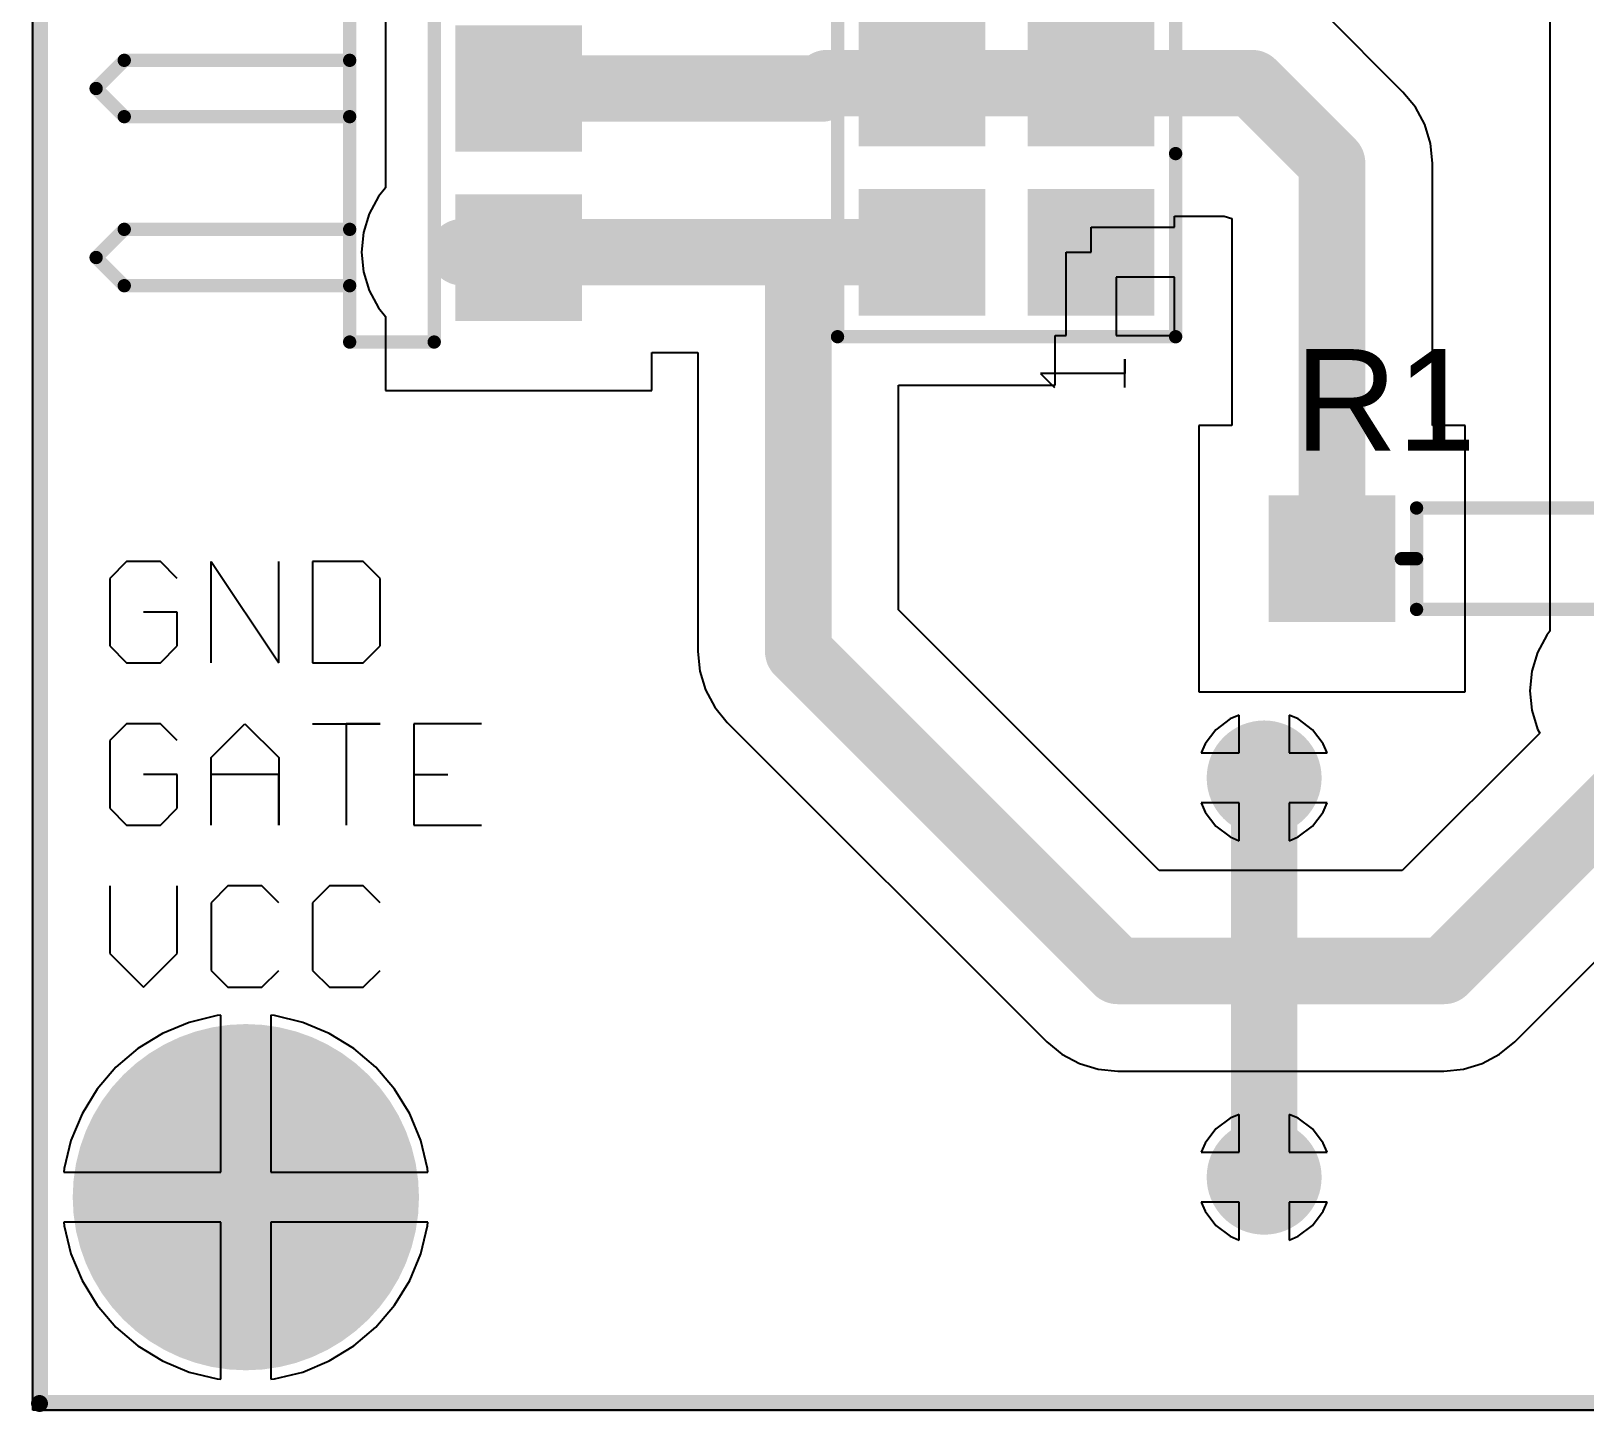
# Model space of a CAD drawing. Header units: millimetres. Extents: x 2158 to 2274, y 1137 to 1278.
# Drawn here: x 2158.13 to 2181.48, y 1179.24 to 1199.99 of the extents above; entities that cross this region are included whole.
import ezdxf

# ---------------------------------------------------------------- set-up
doc = ezdxf.new("R2010")
doc.units = ezdxf.units.MM
for name, color, linetype in [('BottomLayer', 5, 'Continuous'), ('BottomSolder', 6, 'Continuous'), ('Mechanical13', 56, 'Continuous'), ('MultiLayer', 9, 'Continuous'), ('PadHoleLayer', 156, 'Continuous'), ('TopLayer', 1, 'Continuous'), ('TopOverlay', 40, 'Continuous'), ('TopSolder', 216, 'Continuous')]:
    doc.layers.add(name, color=color, linetype=linetype)
doc.styles.get("Standard").update_dxf_attribs({"font": 'arial.ttf'})

# ---------------------------------------------------------------- blocks, each defined once
blk = doc.blocks.new('HDR2X3_8')
at = {"layer": 'BottomLayer'}
for points in [[(-0.85001862, 1.69001186), (0.8499779799999999, 1.69001186), (-0.85001862, 3.39000846), (0.8499779799999999, 3.39000846)], [(1.68998138, 1.69001186), (3.38997798, 1.69001186), (1.68998138, 3.39000846), (3.38997798, 3.39000846)], [(4.22998138, 1.69001186), (5.929977979999999, 1.69001186), (4.22998138, 3.39000846), (5.929977979999999, 3.39000846)], [(-0.85001862, -0.84998814), (0.8499779799999999, -0.84998814), (-0.85001862, 0.85000846), (0.8499779799999999, 0.85000846)], [(1.68998138, -0.84998814), (3.38997798, -0.84998814), (1.68998138, 0.85000846), (3.38997798, 0.85000846)], [(4.22998138, -0.84998814), (5.929977979999999, -0.84998814), (4.22998138, 0.85000846), (5.929977979999999, 0.85000846)]]:
    blk.add_solid(points, dxfattribs=at)
at = {"layer": 'BottomSolder'}
for points in [[(-0.95161862, 1.58841186), (0.9515779799999999, 1.58841186), (-0.95161862, 3.49160846), (0.9515779799999999, 3.49160846)], [(1.58838138, 1.58841186), (3.49157798, 1.58841186), (1.58838138, 3.49160846), (3.49157798, 3.49160846)], [(4.12838138, 1.58841186), (6.03157798, 1.58841186), (4.12838138, 3.49160846), (6.03157798, 3.49160846)], [(-0.95161862, -0.9515881399999999), (0.9515779799999999, -0.9515881399999999), (-0.95161862, 0.95160846), (0.9515779799999999, 0.95160846)], [(1.58838138, -0.9515881399999999), (3.49157798, -0.9515881399999999), (1.58838138, 0.95160846), (3.49157798, 0.95160846)], [(4.12838138, -0.9515881399999999), (6.03157798, -0.9515881399999999), (4.12838138, 0.95160846), (6.03157798, 0.95160846)]]:
    blk.add_solid(points, dxfattribs=at)
at = {"layer": 'MultiLayer'}
for points in [[(-0.85001862, 1.69001186), (0.8499779799999999, 1.69001186), (-0.85001862, 3.39000846), (0.8499779799999999, 3.39000846)], [(1.68998138, 1.69001186), (3.38997798, 1.69001186), (1.68998138, 3.39000846), (3.38997798, 3.39000846)], [(4.22998138, 1.69001186), (5.929977979999999, 1.69001186), (4.22998138, 3.39000846), (5.929977979999999, 3.39000846)], [(-0.85001862, -0.84998814), (0.8499779799999999, -0.84998814), (-0.85001862, 0.85000846), (0.8499779799999999, 0.85000846)], [(1.68998138, -0.84998814), (3.38997798, -0.84998814), (1.68998138, 0.85000846), (3.38997798, 0.85000846)], [(4.22998138, -0.84998814), (5.929977979999999, -0.84998814), (4.22998138, 0.85000846), (5.929977979999999, 0.85000846)]]:
    blk.add_solid(points, dxfattribs=at)
at = {"layer": 'PadHoleLayer', "const_width": 0.5999987999999999}
for points in [[(-0.30001972, 2.54001016, 1), (0.29997908, 2.54001016, 1)], [(2.23998028, 2.54001016, 1), (2.83997908, 2.54001016, 1)], [(4.779980279999999, 2.54001016, 1), (5.37997908, 2.54001016, 1)], [(-0.30001972, 1.016e-05, 1), (0.29997908, 1.016e-05, 1)], [(2.23998028, 1.016e-05, 1), (2.83997908, 1.016e-05, 1)], [(4.779980279999999, 1.016e-05, 1), (5.37997908, 1.016e-05, 1)]]:
    blk.add_lwpolyline(points, format="xyb", close=True, dxfattribs=at)
at = {"layer": 'TopLayer'}
for points in [[(-0.85001862, 1.69001186), (0.8499779799999999, 1.69001186), (-0.85001862, 3.39000846), (0.8499779799999999, 3.39000846)], [(1.68998138, 1.69001186), (3.38997798, 1.69001186), (1.68998138, 3.39000846), (3.38997798, 3.39000846)], [(4.22998138, 1.69001186), (5.929977979999999, 1.69001186), (4.22998138, 3.39000846), (5.929977979999999, 3.39000846)], [(-0.85001862, -0.84998814), (0.8499779799999999, -0.84998814), (-0.85001862, 0.85000846), (0.8499779799999999, 0.85000846)], [(1.68998138, -0.84998814), (3.38997798, -0.84998814), (1.68998138, 0.85000846), (3.38997798, 0.85000846)], [(4.22998138, -0.84998814), (5.929977979999999, -0.84998814), (4.22998138, 0.85000846), (5.929977979999999, 0.85000846)]]:
    blk.add_solid(points, dxfattribs=at)
at = {"layer": 'TopOverlay'}
for p, q in [((7.45039404, 3.30158852), (7.02719702, 3.08999128)), ((7.02719702, 3.08999128), (6.603999999999999, 2.66679426)), ((6.603999999999999, 2.66679426), (6.603999999999999, 2.24359724)), ((7.23879426, 2.66679426), (6.603999999999999, 2.66679426)), ((7.45039404, 2.45519702), (7.23879426, 2.66679426)), ((7.45039404, 2.24359724), (7.45039404, 2.45519702)), ((6.603999999999999, 2.24359724), (6.81559724, 2.032)), ((7.23879426, 2.032), (7.45039404, 2.24359724)), ((6.81559724, 2.032), (7.23879426, 2.032)), ((-1.82040276, 0.76158852), (-2.032, 0.54999128)), ((-1.82040276, -0.508), (-1.82040276, 0.76158852)), ((7.45039404, 0.76158852), (6.603999999999999, 0.76158852)), ((6.603999999999999, 0.76158852), (6.603999999999999, 0.12679426)), ((6.603999999999999, 0.12679426), (7.02719702, 0.33839404)), ((7.02719702, 0.33839404), (7.23879426, 0.33839404)), ((7.23879426, 0.33839404), (7.45039404, 0.12679426)), ((7.45039404, 0.12679426), (7.45039404, -0.29640276)), ((6.81559724, -0.508), (6.603999999999999, -0.29640276)), ((7.45039404, -0.29640276), (7.23879426, -0.508)), ((-2.032, -0.508), (-1.60880298, -0.508)), ((-1.60880298, -0.508), (-1.82040276, -0.508)), ((7.23879426, -0.508), (6.81559724, -0.508))]:
    blk.add_line(p, q, dxfattribs=at)
at = {"layer": 'TopOverlay', "const_width": 0.1999996}
for points in [[(-1.27002032, 3.81001016), (-1.27002032, -1.26998984)], [(-1.27002032, 3.81001016), (6.34997968, 3.81001016)], [(6.34997968, 3.81001016), (6.34997968, -1.26998984)], [(-1.27002032, -1.26998984), (6.34997968, -1.26998984)], [(1.48166328, -1.26998984), (6.34997968, -1.26998984)]]:
    blk.add_lwpolyline(points, dxfattribs=at)
at = {"layer": 'TopOverlay', "const_width": 0.0999998}
for points in [[(-1.32002022, 3.81001016, 1), (-1.22002042, 3.81001016, 1)], [(-1.32002022, 3.81001016, 1), (-1.22002042, 3.81001016, 1)], [(6.299979779999999, 3.81001016, 1), (6.399979579999999, 3.81001016, 1)], [(6.299979779999999, 3.81001016, 1), (6.399979579999999, 3.81001016, 1)], [(-1.32002022, -1.26998984, 1), (-1.22002042, -1.26998984, 1)], [(-1.32002022, -1.26998984, 1), (-1.22002042, -1.26998984, 1)], [(1.43166338, -1.26998984, 1), (1.53166318, -1.26998984, 1)], [(6.299979779999999, -1.26998984, 1), (6.399979579999999, -1.26998984, 1)], [(6.299979779999999, -1.26998984, 1), (6.399979579999999, -1.26998984, 1)], [(6.299979779999999, -1.26998984, 1), (6.399979579999999, -1.26998984, 1)]]:
    blk.add_lwpolyline(points, format="xyb", close=True, dxfattribs=at)
at = {"layer": 'TopSolder'}
for points in [[(-0.95161862, 1.58841186), (0.9515779799999999, 1.58841186), (-0.95161862, 3.49160846), (0.9515779799999999, 3.49160846)], [(1.58838138, 1.58841186), (3.49157798, 1.58841186), (1.58838138, 3.49160846), (3.49157798, 3.49160846)], [(4.12838138, 1.58841186), (6.03157798, 1.58841186), (4.12838138, 3.49160846), (6.03157798, 3.49160846)], [(-0.95161862, -0.9515881399999999), (0.9515779799999999, -0.9515881399999999), (-0.95161862, 0.95160846), (0.9515779799999999, 0.95160846)], [(1.58838138, -0.9515881399999999), (3.49157798, -0.9515881399999999), (1.58838138, 0.95160846), (3.49157798, 0.95160846)], [(4.12838138, -0.9515881399999999), (6.03157798, -0.9515881399999999), (4.12838138, 0.95160846), (6.03157798, 0.95160846)]]:
    blk.add_solid(points, dxfattribs=at)
blk = doc.blocks.new('AXIAL_0_3_11')
at = {"layer": 'BottomLayer'}
for points in [[(-4.65999322, -0.84999322), (-2.95999662, -0.84999322), (-4.65999322, 0.85000338), (-2.95999662, 0.85000338)], [(2.96000678, -0.84999322), (4.66000338, -0.84999322), (2.96000678, 0.85000338), (4.66000338, 0.85000338)]]:
    blk.add_solid(points, dxfattribs=at)
at = {"layer": 'BottomSolder'}
for points in [[(-4.76159322, -0.9515932199999999), (-2.85839662, -0.9515932199999999), (-4.76159322, 0.95160338), (-2.85839662, 0.95160338)], [(2.85840678, -0.9515932199999999), (4.761603379999999, -0.9515932199999999), (2.85840678, 0.95160338), (4.761603379999999, 0.95160338)]]:
    blk.add_solid(points, dxfattribs=at)
at = {"layer": 'MultiLayer'}
for points in [[(-4.65999322, -0.84999322), (-2.95999662, -0.84999322), (-4.65999322, 0.85000338), (-2.95999662, 0.85000338)], [(2.96000678, -0.84999322), (4.66000338, -0.84999322), (2.96000678, 0.85000338), (4.66000338, 0.85000338)]]:
    blk.add_solid(points, dxfattribs=at)
at = {"layer": 'PadHoleLayer', "const_width": 0.5999987999999999}
for points in [[(-4.10999432, 5.08e-06, 1), (-3.50999552, 5.08e-06, 1)], [(3.51000568, 5.08e-06, 1), (4.11000448, 5.08e-06, 1)]]:
    blk.add_lwpolyline(points, format="xyb", close=True, dxfattribs=at)
at = {"layer": 'TopLayer'}
for points in [[(-4.65999322, -0.84999322), (-2.95999662, -0.84999322), (-4.65999322, 0.85000338), (-2.95999662, 0.85000338)], [(2.96000678, -0.84999322), (4.66000338, -0.84999322), (2.96000678, 0.85000338), (4.66000338, 0.85000338)]]:
    blk.add_solid(points, dxfattribs=at)
at = {"layer": 'TopOverlay', "const_width": 0.1999996}
for points in [[(2.54000508, 0.76200508), (-2.53999492, 0.76200508)], [(-2.53999492, 0.76200508), (-2.53999492, -0.7619949199999999)], [(2.54000508, 0.76200508), (2.54000508, 5.08e-06)], [(-2.53999492, 5.08e-06), (-2.76859492, 5.08e-06)], [(2.54000508, 5.08e-06), (2.54000508, -0.7619949199999999)], [(2.76860508, 5.08e-06), (2.54000508, 5.08e-06)], [(2.54000508, -0.7619949199999999), (-2.53999492, -0.7619949199999999)]]:
    blk.add_lwpolyline(points, dxfattribs=at)
at = {"layer": 'TopOverlay', "const_width": 0.0999998}
for points in [[(-2.58999482, 0.76200508, 1), (-2.48999502, 0.76200508, 1)], [(-2.58999482, 0.76200508, 1), (-2.48999502, 0.76200508, 1)], [(2.49000518, 0.76200508, 1), (2.59000498, 0.76200508, 1)], [(2.49000518, 0.76200508, 1), (2.59000498, 0.76200508, 1)], [(-2.81859482, 5.08e-06, 1), (-2.71859502, 5.08e-06, 1)], [(-2.58999482, 5.08e-06, 1), (-2.48999502, 5.08e-06, 1)], [(2.49000518, 5.08e-06, 1), (2.59000498, 5.08e-06, 1)], [(2.49000518, 5.08e-06, 1), (2.59000498, 5.08e-06, 1)], [(2.49000518, 5.08e-06, 1), (2.59000498, 5.08e-06, 1)], [(2.71860518, 5.08e-06, 1), (2.81860498, 5.08e-06, 1)], [(-2.58999482, -0.7619949199999999, 1), (-2.48999502, -0.7619949199999999, 1)], [(-2.58999482, -0.7619949199999999, 1), (-2.48999502, -0.7619949199999999, 1)], [(2.49000518, -0.7619949199999999, 1), (2.59000498, -0.7619949199999999, 1)], [(2.49000518, -0.7619949199999999, 1), (2.59000498, -0.7619949199999999, 1)]]:
    blk.add_lwpolyline(points, format="xyb", close=True, dxfattribs=at)
at = {"layer": 'TopSolder'}
for points in [[(-4.76159322, -0.9515932199999999), (-2.85839662, -0.9515932199999999), (-4.76159322, 0.95160338), (-2.85839662, 0.95160338)], [(2.85840678, -0.9515932199999999), (4.761603379999999, -0.9515932199999999), (2.85840678, 0.95160338), (4.761603379999999, 0.95160338)]]:
    blk.add_solid(points, dxfattribs=at)
blk = doc.blocks.new('HDR1X3H_16')
at = {"layer": 'BottomLayer'}
for points in [[(-0.85001862, -0.84999068), (0.8499779799999999, -0.84999068), (-0.85001862, 0.85000592), (0.8499779799999999, 0.85000592)], [(1.68998138, -0.84999068), (3.38997798, -0.84999068), (1.68998138, 0.85000592), (3.38997798, 0.85000592)], [(4.22998138, -0.84999068), (5.929977979999999, -0.84999068), (4.22998138, 0.85000592), (5.929977979999999, 0.85000592)]]:
    blk.add_solid(points, dxfattribs=at)
at = {"layer": 'BottomSolder'}
for points in [[(-0.95161862, -0.9515906799999999), (0.9515779799999999, -0.9515906799999999), (-0.95161862, 0.95160592), (0.9515779799999999, 0.95160592)], [(1.58838138, -0.9515906799999999), (3.49157798, -0.9515906799999999), (1.58838138, 0.95160592), (3.49157798, 0.95160592)], [(4.12838138, -0.9515906799999999), (6.03157798, -0.9515906799999999), (4.12838138, 0.95160592), (6.03157798, 0.95160592)]]:
    blk.add_solid(points, dxfattribs=at)
at = {"layer": 'MultiLayer'}
for points in [[(-0.85001862, -0.84999068), (0.8499779799999999, -0.84999068), (-0.85001862, 0.85000592), (0.8499779799999999, 0.85000592)], [(1.68998138, -0.84999068), (3.38997798, -0.84999068), (1.68998138, 0.85000592), (3.38997798, 0.85000592)], [(4.22998138, -0.84999068), (5.929977979999999, -0.84999068), (4.22998138, 0.85000592), (5.929977979999999, 0.85000592)]]:
    blk.add_solid(points, dxfattribs=at)
at = {"layer": 'PadHoleLayer', "const_width": 0.5999987999999999}
for points in [[(-0.30001972, 7.62e-06, 1), (0.29997908, 7.62e-06, 1)], [(2.23998028, 7.62e-06, 1), (2.83997908, 7.62e-06, 1)], [(4.779980279999999, 7.62e-06, 1), (5.37997908, 7.62e-06, 1)]]:
    blk.add_lwpolyline(points, format="xyb", close=True, dxfattribs=at)
at = {"layer": 'TopLayer'}
for points in [[(-0.85001862, -0.84999068), (0.8499779799999999, -0.84999068), (-0.85001862, 0.85000592), (0.8499779799999999, 0.85000592)], [(1.68998138, -0.84999068), (3.38997798, -0.84999068), (1.68998138, 0.85000592), (3.38997798, 0.85000592)], [(4.22998138, -0.84999068), (5.929977979999999, -0.84999068), (4.22998138, 0.85000592), (5.929977979999999, 0.85000592)]]:
    blk.add_solid(points, dxfattribs=at)
at = {"layer": 'TopOverlay', "const_width": 0.1999996}
for points in [[(-1.27002032, -2.53999238), (-1.27002032, -1.26999238)], [(6.34997968, -1.26999238), (-1.27002032, -1.26999238)], [(6.34997968, -2.53999238), (6.34997968, -1.26999238)], [(6.34997968, -2.53999238), (-1.27002032, -2.53999238)], [(-0.42333672, -5.926625179999999), (-0.42333672, -2.53999238)], [(0.42329608, -5.926625179999999), (0.42329608, -2.53999238)], [(2.11666328, -5.926625179999999), (2.11666328, -2.53999238)], [(2.96329608, -5.926625179999999), (2.96329608, -2.53999238)], [(4.65661248, -5.926625179999999), (4.65661248, -2.53999238)], [(5.503296079999999, -5.926625179999999), (5.503296079999999, -2.53999238)], [(-2.032e-05, -6.34999238), (-0.42333672, -5.926625179999999)], [(-2.032e-05, -6.34999238), (0.42329608, -5.926625179999999)], [(2.53997968, -6.34999238), (2.11666328, -5.926625179999999)], [(2.53997968, -6.34999238), (2.96329608, -5.926625179999999)], [(5.07997968, -6.34999238), (4.65661248, -5.926625179999999)], [(5.07997968, -6.34999238), (5.503296079999999, -5.926625179999999)]]:
    blk.add_lwpolyline(points, dxfattribs=at)
at = {"layer": 'TopOverlay', "const_width": 0.0999998}
for points in [[(-1.32002022, -1.26999238, 1), (-1.22002042, -1.26999238, 1)], [(-1.32002022, -1.26999238, 1), (-1.22002042, -1.26999238, 1)], [(6.299979779999999, -1.26999238, 1), (6.399979579999999, -1.26999238, 1)], [(6.299979779999999, -1.26999238, 1), (6.399979579999999, -1.26999238, 1)], [(-1.32002022, -2.53999238, 1), (-1.22002042, -2.53999238, 1)], [(-1.32002022, -2.53999238, 1), (-1.22002042, -2.53999238, 1)], [(-0.47333662, -2.53999238, 1), (-0.37333682, -2.53999238, 1)], [(0.37329618, -2.53999238, 1), (0.4732959799999999, -2.53999238, 1)], [(2.06666338, -2.53999238, 1), (2.16666318, -2.53999238, 1)], [(2.91329618, -2.53999238, 1), (3.01329598, -2.53999238, 1)], [(4.60661258, -2.53999238, 1), (4.70661238, -2.53999238, 1)], [(5.45329618, -2.53999238, 1), (5.55329598, -2.53999238, 1)], [(6.299979779999999, -2.53999238, 1), (6.399979579999999, -2.53999238, 1)], [(6.299979779999999, -2.53999238, 1), (6.399979579999999, -2.53999238, 1)], [(-0.47333662, -5.926625179999999, 1), (-0.37333682, -5.926625179999999, 1)], [(-0.47333662, -5.926625179999999, 1), (-0.37333682, -5.926625179999999, 1)], [(0.37329618, -5.926625179999999, 1), (0.4732959799999999, -5.926625179999999, 1)], [(0.37329618, -5.926625179999999, 1), (0.4732959799999999, -5.926625179999999, 1)], [(2.06666338, -5.926625179999999, 1), (2.16666318, -5.926625179999999, 1)], [(2.06666338, -5.926625179999999, 1), (2.16666318, -5.926625179999999, 1)], [(2.91329618, -5.926625179999999, 1), (3.01329598, -5.926625179999999, 1)], [(2.91329618, -5.926625179999999, 1), (3.01329598, -5.926625179999999, 1)], [(4.60661258, -5.926625179999999, 1), (4.70661238, -5.926625179999999, 1)], [(4.60661258, -5.926625179999999, 1), (4.70661238, -5.926625179999999, 1)], [(5.45329618, -5.926625179999999, 1), (5.55329598, -5.926625179999999, 1)], [(5.45329618, -5.926625179999999, 1), (5.55329598, -5.926625179999999, 1)], [(-0.05002022, -6.34999238, 1), (0.04997958, -6.34999238, 1)], [(-0.05002022, -6.34999238, 1), (0.04997958, -6.34999238, 1)], [(2.48997978, -6.34999238, 1), (2.58997958, -6.34999238, 1)], [(2.48997978, -6.34999238, 1), (2.58997958, -6.34999238, 1)], [(5.02997978, -6.34999238, 1), (5.12997958, -6.34999238, 1)], [(5.02997978, -6.34999238, 1), (5.12997958, -6.34999238, 1)]]:
    blk.add_lwpolyline(points, format="xyb", close=True, dxfattribs=at)
at = {"layer": 'TopSolder'}
for points in [[(-0.95161862, -0.9515906799999999), (0.9515779799999999, -0.9515906799999999), (-0.95161862, 0.95160592), (0.9515779799999999, 0.95160592)], [(1.58838138, -0.9515906799999999), (3.49157798, -0.9515906799999999), (1.58838138, 0.95160592), (3.49157798, 0.95160592)], [(4.12838138, -0.9515906799999999), (6.03157798, -0.9515906799999999), (4.12838138, 0.95160592), (6.03157798, 0.95160592)]]:
    blk.add_solid(points, dxfattribs=at)

msp = doc.modelspace()

# ---------------------------------------------------------------- linework, layer by layer
at = {"layer": 'BottomLayer'}
for p, q in [((2158.160776523062, 1179.26625952037), (2158.160776523062, 1219.15926076037)), ((2180.953519863062, 1205.34193254037), (2180.953519863062, 1190.96968036037)), ((2163.460781163062, 1201.12628184037), (2163.460781163062, 1198.58628184037)), ((2178.746564663062, 1199.07203398037), (2177.546567063062, 1200.27203158037)), ((2178.934011583062, 1198.84362956037), (2178.746564663062, 1199.07203398037)), ((2179.073297563062, 1198.58304588037), (2178.934011583062, 1198.84362956037)), ((2163.460781163062, 1198.58628184037), (2163.460781163062, 1197.63330432037)), ((2179.159068283062, 1198.30029308037), (2179.073297563062, 1198.58304588037)), ((2179.188029363062, 1198.00624236037), (2179.159068283062, 1198.30029308037)), ((2179.188029363062, 1194.06025584037), (2179.188029363062, 1198.00624236037)), ((2163.354357703062, 1197.50362716037), (2163.215071723062, 1197.24304094037)), ((2163.460781163062, 1197.63330432037), (2163.354357703062, 1197.50362716037)), ((2163.215071723062, 1197.24304094037), (2163.129301003062, 1196.96029068037)), ((2174.060765043062, 1196.66623996037), (2174.060765043062, 1197.04124048037)), ((2174.060765043062, 1197.04124048037), (2175.314765583062, 1197.04124048037)), ((2175.314765583062, 1197.04124048037), (2175.314765583062, 1197.20623888037)), ((2175.314765583062, 1197.20623888037), (2176.060763583062, 1197.20623888037)), ((2176.060763583062, 1197.20623888037), (2176.060763583062, 1197.20623634037)), ((2176.060763583062, 1197.20623634037), (2176.173516723062, 1197.17183712037)), ((2176.173516723062, 1197.17183712037), (2176.173516723062, 1194.06025584037)), ((2163.129301003062, 1196.96029068037), (2163.100339923062, 1196.66623996037)), ((2163.100339923062, 1196.66623996037), (2163.129301003062, 1196.37218924037)), ((2173.685764523062, 1195.41223942037), (2173.685764523062, 1196.66623996037)), ((2173.685764523062, 1196.66623996037), (2174.060765043062, 1196.66623996037)), ((2163.129301003062, 1196.37218924037), (2163.215071723062, 1196.08943898037)), ((2175.314765583062, 1196.29123944037), (2174.435765563062, 1196.29123944037)), ((2174.435765563062, 1196.29123944037), (2174.435765563062, 1195.41223942037)), ((2175.314765583062, 1195.41223942037), (2175.314765583062, 1196.29123944037)), ((2163.215071723062, 1196.08943898037), (2163.354357703062, 1195.82885276037)), ((2163.354357703062, 1195.82885276037), (2163.460781163062, 1195.69917560037)), ((2163.460781163062, 1195.69917560037), (2163.460781163062, 1194.58627968037)), ((2173.520766123062, 1194.66623888037), (2173.520766123062, 1195.41223942037)), ((2173.520766123062, 1195.41223942037), (2173.685764523062, 1195.41223942037)), ((2174.435765563062, 1195.41223942037), (2175.314765583062, 1195.41223942037)), ((2167.460783323062, 1194.58627968037), (2167.460783323062, 1195.15898364037)), ((2167.460783323062, 1195.15898364037), (2168.153520063062, 1195.15898364037)), ((2168.153520063062, 1195.15898364037), (2168.153520063062, 1190.66625958037)), ((2171.168032703062, 1191.29058650037), (2171.168032703062, 1194.66623888037)), ((2171.168032703062, 1194.66623888037), (2173.520766123062, 1194.66623888037)), ((2163.460781163062, 1194.58627968037), (2167.460783323062, 1194.58627968037)), ((2176.173516723062, 1194.06025584037), (2175.680771963062, 1194.06025584037)), ((2175.680771963062, 1194.06025584037), (2175.680771963062, 1190.06025368037)), ((2179.680774123062, 1194.06025584037), (2179.188029363062, 1194.06025584037)), ((2179.680774123062, 1190.06025368037), (2179.680774123062, 1194.06025584037)), ((2175.085098783062, 1187.37351788037), (2171.168032703062, 1191.29058650037)), ((2180.907535703062, 1190.91364796037), (2180.768249723062, 1190.65306174037)), ((2180.953519863062, 1190.96968036037), (2180.907535703062, 1190.91364796037)), ((2168.153520063062, 1190.66625958037), (2168.182481143062, 1190.37220886037)), ((2180.768249723062, 1190.65306174037), (2180.682479003062, 1190.37031148037)), ((2168.182481143062, 1190.37220886037), (2168.268251863062, 1190.08945606037)), ((2180.682479003062, 1190.37031148037), (2180.653517923062, 1190.07626076037)), ((2168.268251863062, 1190.08945606037), (2168.407537843062, 1189.82887238037)), ((2175.680771963062, 1190.06025368037), (2179.680774123062, 1190.06025368037)), ((2180.653517923062, 1190.07626076037), (2180.682479003062, 1189.78221004037)), ((2168.407537843062, 1189.82887238037), (2168.594984763062, 1189.60046796037)), ((2180.682479003062, 1189.78221004037), (2180.768249723062, 1189.49945978037)), ((2168.594984763062, 1189.60046796037), (2173.394970083062, 1184.80048518037)), ((2176.148391043062, 1189.65373684037), (2175.936153723062, 1189.49088220037)), ((2176.285774563062, 1189.71064300037), (2176.148391043062, 1189.65373684037)), ((2176.285774563062, 1189.14126136037), (2176.285774563062, 1189.71064300037)), ((2177.173159123062, 1189.65373684037), (2177.035775603062, 1189.71064300037)), ((2177.035775603062, 1189.71064300037), (2177.035775603062, 1189.14126136037)), ((2177.385396443062, 1189.49088220037), (2177.173159123062, 1189.65373684037)), ((2175.773299083062, 1189.27864488037), (2175.716392923062, 1189.14126136037)), ((2175.936153723062, 1189.49088220037), (2175.773299083062, 1189.27864488037)), ((2177.548251083062, 1189.27864488037), (2177.385396443062, 1189.49088220037)), ((2177.605157243062, 1189.14126136037), (2177.548251083062, 1189.27864488037)), ((2180.801041123062, 1189.43810862037), (2178.736450383062, 1187.37351788037)), ((2180.768249723062, 1189.49945978037), (2180.801041123062, 1189.43810862037)), ((2175.716392923062, 1189.14126136037), (2176.285774563062, 1189.14126136037)), ((2177.035775603062, 1189.14126136037), (2177.605157243062, 1189.14126136037)), ((2176.285774563062, 1188.39126032037), (2175.716392923062, 1188.39126032037)), ((2175.716392923062, 1188.39126032037), (2175.773299083062, 1188.25387680037)), ((2176.285774563062, 1187.82187868037), (2176.285774563062, 1188.39126032037)), ((2177.605157243062, 1188.39126032037), (2177.035775603062, 1188.39126032037)), ((2177.035775603062, 1188.39126032037), (2177.035775603062, 1187.82187868037)), ((2177.548251083062, 1188.25387680037), (2177.605157243062, 1188.39126032037)), ((2175.773299083062, 1188.25387680037), (2175.936153723062, 1188.04163948037)), ((2177.385396443062, 1188.04163948037), (2177.548251083062, 1188.25387680037)), ((2175.936153723062, 1188.04163948037), (2176.148391043062, 1187.87878484037)), ((2176.148391043062, 1187.87878484037), (2176.285774563062, 1187.82187868037)), ((2177.035775603062, 1187.82187868037), (2177.173159123062, 1187.87878484037)), ((2177.173159123062, 1187.87878484037), (2177.385396443062, 1188.04163948037)), ((2180.426568923062, 1184.80046994037), (2183.526567803062, 1187.90046882037)), ((2178.736450383062, 1187.37351788037), (2175.085098783062, 1187.37351788037)), ((2160.507101523062, 1185.09357832037), (2160.106609563062, 1184.92768838037)), ((2160.928611983062, 1185.19477446037), (2160.507101523062, 1185.09357832037)), ((2160.985764523062, 1185.19927280037), (2160.928611983062, 1185.19477446037)), ((2160.985764523062, 1182.84126888037), (2160.985764523062, 1185.19927280037)), ((2161.792918103062, 1185.19477446037), (2161.735765563062, 1185.19927280037)), ((2161.735765563062, 1185.19927280037), (2161.735765563062, 1182.84126888037)), ((2162.214428563062, 1185.09357832037), (2161.792918103062, 1185.19477446037)), ((2162.614920523062, 1184.92768838037), (2162.214428563062, 1185.09357832037)), ((2160.106609563062, 1184.92768838037), (2159.736998923062, 1184.70119150037)), ((2162.984531163062, 1184.70119150037), (2162.614920523062, 1184.92768838037)), ((2159.736998923062, 1184.70119150037), (2159.407370423062, 1184.41966298037)), ((2163.314159663062, 1184.41966298037), (2162.984531163062, 1184.70119150037)), ((2173.394970083062, 1184.80048518037), (2173.394982783062, 1184.80046994037)), ((2173.394982783062, 1184.80046994037), (2173.623387203062, 1184.61302302037)), ((2173.623387203062, 1184.61302302037), (2173.883973423062, 1184.47373704037)), ((2179.937580823062, 1184.47373704037), (2180.198164503062, 1184.61302302037)), ((2180.198164503062, 1184.61302302037), (2180.426568923062, 1184.80046994037)), ((2159.407370423062, 1184.41966298037), (2159.125841903062, 1184.09003448037)), ((2163.595688183062, 1184.09003448037), (2163.314159663062, 1184.41966298037)), ((2173.883973423062, 1184.47373704037), (2174.166721143062, 1184.38796632037)), ((2174.166721143062, 1184.38796632037), (2174.460774403062, 1184.35900524037)), ((2179.360777303062, 1184.35900524037), (2179.654828023062, 1184.38796632037)), ((2179.654828023062, 1184.38796632037), (2179.937580823062, 1184.47373704037)), ((2174.460774403062, 1184.35900524037), (2179.360777303062, 1184.35900524037)), ((2159.125841903062, 1184.09003448037), (2158.899345023062, 1183.72042384037)), ((2163.822185063062, 1183.72042384037), (2163.595688183062, 1184.09003448037)), ((2158.899345023062, 1183.72042384037), (2158.733455083062, 1183.31993188037)), ((2163.988075003062, 1183.31993188037), (2163.822185063062, 1183.72042384037)), ((2176.285774563062, 1183.71064230037), (2176.148391043062, 1183.65373614037)), ((2176.285774563062, 1183.14126066037), (2176.285774563062, 1183.71064230037)), ((2177.173159123062, 1183.65373614037), (2177.035775603062, 1183.71064230037)), ((2177.035775603062, 1183.71064230037), (2177.035775603062, 1183.14126066037)), ((2175.936153723062, 1183.49088150037), (2175.773299083062, 1183.27864418037)), ((2176.148391043062, 1183.65373614037), (2175.936153723062, 1183.49088150037)), ((2177.385396443062, 1183.49088150037), (2177.173159123062, 1183.65373614037)), ((2177.548251083062, 1183.27864418037), (2177.385396443062, 1183.49088150037)), ((2158.733455083062, 1183.31993188037), (2158.632258943062, 1182.89842142037)), ((2164.089271143062, 1182.89842142037), (2163.988075003062, 1183.31993188037)), ((2175.773299083062, 1183.27864418037), (2175.716392923062, 1183.14126066037)), ((2177.605157243062, 1183.14126066037), (2177.548251083062, 1183.27864418037)), ((2175.716392923062, 1183.14126066037), (2176.285774563062, 1183.14126066037)), ((2177.035775603062, 1183.14126066037), (2177.605157243062, 1183.14126066037)), ((2158.632258943062, 1182.89842142037), (2158.627760603062, 1182.84126888037)), ((2158.627760603062, 1182.84126888037), (2160.985764523062, 1182.84126888037)), ((2161.735765563062, 1182.84126888037), (2164.093769483062, 1182.84126888037)), ((2164.093769483062, 1182.84126888037), (2164.089271143062, 1182.89842142037)), ((2176.285774563062, 1182.39125962037), (2175.716392923062, 1182.39125962037)), ((2175.716392923062, 1182.39125962037), (2175.773299083062, 1182.25387610037)), ((2176.285774563062, 1181.82187798037), (2176.285774563062, 1182.39125962037)), ((2177.605157243062, 1182.39125962037), (2177.035775603062, 1182.39125962037)), ((2177.035775603062, 1182.39125962037), (2177.035775603062, 1181.82187798037)), ((2177.548251083062, 1182.25387610037), (2177.605157243062, 1182.39125962037)), ((2160.985764523062, 1182.09126784037), (2158.627760603062, 1182.09126784037)), ((2158.627760603062, 1182.09126784037), (2158.632258943062, 1182.03411530037)), ((2160.985764523062, 1179.73326392037), (2160.985764523062, 1182.09126784037)), ((2164.093769483062, 1182.09126784037), (2161.735765563062, 1182.09126784037)), ((2161.735765563062, 1182.09126784037), (2161.735765563062, 1179.73326392037)), ((2164.089271143062, 1182.03411530037), (2164.093769483062, 1182.09126784037)), ((2175.773299083062, 1182.25387610037), (2175.936153723062, 1182.04163878037)), ((2175.936153723062, 1182.04163878037), (2176.148391043062, 1181.87878414037)), ((2177.173159123062, 1181.87878414037), (2177.385396443062, 1182.04163878037)), ((2177.385396443062, 1182.04163878037), (2177.548251083062, 1182.25387610037)), ((2158.632258943062, 1182.03411530037), (2158.733455083062, 1181.61260484037)), ((2163.988075003062, 1181.61260484037), (2164.089271143062, 1182.03411530037)), ((2176.148391043062, 1181.87878414037), (2176.285774563062, 1181.82187798037)), ((2177.035775603062, 1181.82187798037), (2177.173159123062, 1181.87878414037)), ((2158.733455083062, 1181.61260484037), (2158.899345023062, 1181.21211288037)), ((2163.822185063062, 1181.21211288037), (2163.988075003062, 1181.61260484037)), ((2158.899345023062, 1181.21211288037), (2159.125841903062, 1180.84250224037)), ((2163.595688183062, 1180.84250224037), (2163.822185063062, 1181.21211288037)), ((2159.125841903062, 1180.84250224037), (2159.407370423062, 1180.51287374037)), ((2163.314159663062, 1180.51287374037), (2163.595688183062, 1180.84250224037)), ((2159.407370423062, 1180.51287374037), (2159.736998923062, 1180.23134522037)), ((2162.984531163062, 1180.23134522037), (2163.314159663062, 1180.51287374037)), ((2159.736998923062, 1180.23134522037), (2160.106609563062, 1180.00484834037)), ((2162.614920523062, 1180.00484834037), (2162.984531163062, 1180.23134522037)), ((2160.106609563062, 1180.00484834037), (2160.507101523062, 1179.83895840037)), ((2162.214428563062, 1179.83895840037), (2162.614920523062, 1180.00484834037)), ((2160.507101523062, 1179.83895840037), (2160.928611983062, 1179.73776226037)), ((2160.928611983062, 1179.73776226037), (2160.985764523062, 1179.73326392037)), ((2161.735765563062, 1179.73326392037), (2161.792918103062, 1179.73776226037)), ((2161.792918103062, 1179.73776226037), (2162.214428563062, 1179.83895840037)), ((2203.060775623062, 1179.26625952037), (2158.160776523062, 1179.26625952037))]:
    msp.add_line(p, q, dxfattribs=at)
at = {"layer": 'BottomLayer', "const_width": 1.00000054}
for points in [[(2165.460782243062, 1199.12628076037), (2170.011395443062, 1199.12628076037)], [(2170.011395443062, 1199.12628076037), (2170.091354643062, 1199.20623996037)], [(2170.091354643062, 1199.20623996037), (2171.520765043062, 1199.20623996037)], [(2171.520765043062, 1199.20623996037), (2174.060765043062, 1199.20623996037)], [(2174.060765043062, 1199.20623996037), (2176.480775443062, 1199.20623996037)], [(2176.480775443062, 1199.20623996037), (2177.680773043062, 1198.00624236037)], [(2177.680773043062, 1192.06025476037), (2177.680773043062, 1198.00624236037)], [(2164.607596243062, 1196.66623996037), (2165.540741443062, 1196.66623996037)], [(2165.460782243062, 1196.58628076037), (2165.540741443062, 1196.66623996037)], [(2165.540741443062, 1196.66623996037), (2169.660776383062, 1196.66623996037)], [(2169.660776383062, 1190.66625958037), (2169.660776383062, 1196.66623996037)], [(2169.660776383062, 1196.66623996037), (2171.520765043062, 1196.66623996037)], [(2169.660776383062, 1190.66625958037), (2174.460774403062, 1185.86626156037)], [(2179.360777303062, 1185.86626156037), (2182.460776183062, 1188.96626044037)], [(2174.460774403062, 1185.86626156037), (2179.360777303062, 1185.86626156037)]]:
    msp.add_lwpolyline(points, dxfattribs=at)
at = {"layer": 'BottomLayer'}
for points, const_width in [([(2165.210782743062, 1199.12628076037, 1), (2165.710781743062, 1199.12628076037, 1)], 0.499999), ([(2169.761395943062, 1199.12628076037, 1), (2170.261394943062, 1199.12628076037, 1)], 0.499999), ([(2169.761395943062, 1199.12628076037, 1), (2170.261394943062, 1199.12628076037, 1)], 0.499999), ([(2169.841355143062, 1199.20623996037, 1), (2170.341354143062, 1199.20623996037, 1)], 0.499999), ([(2169.841355143062, 1199.20623996037, 1), (2170.341354143062, 1199.20623996037, 1)], 0.499999), ([(2171.270765543062, 1199.20623996037, 1), (2171.770764543062, 1199.20623996037, 1)], 0.499999), ([(2171.270765543062, 1199.20623996037, 1), (2171.770764543062, 1199.20623996037, 1)], 0.499999), ([(2173.810765543062, 1199.20623996037, 1), (2174.310764543062, 1199.20623996037, 1)], 0.499999), ([(2173.810765543062, 1199.20623996037, 1), (2174.310764543062, 1199.20623996037, 1)], 0.499999), ([(2176.230775943062, 1199.20623996037, 1), (2176.730774943062, 1199.20623996037, 1)], 0.499999), ([(2176.230775943062, 1199.20623996037, 1), (2176.730774943062, 1199.20623996037, 1)], 0.499999), ([(2177.430773543062, 1198.00624236037, 1), (2177.930772543062, 1198.00624236037, 1)], 0.499999), ([(2177.430773543062, 1198.00624236037, 1), (2177.930772543062, 1198.00624236037, 1)], 0.499999), ([(2164.357596743062, 1196.66623996037, 1), (2164.857595743062, 1196.66623996037, 1)], 0.499999), ([(2165.210782743062, 1196.58628076037, 1), (2165.710781743062, 1196.58628076037, 1)], 0.499999), ([(2165.290741943062, 1196.66623996037, 1), (2165.790740943062, 1196.66623996037, 1)], 0.499999), ([(2165.290741943062, 1196.66623996037, 1), (2165.790740943062, 1196.66623996037, 1)], 0.499999), ([(2165.290741943062, 1196.66623996037, 1), (2165.790740943062, 1196.66623996037, 1)], 0.499999), ([(2169.410776883062, 1196.66623996037, 1), (2169.910775883062, 1196.66623996037, 1)], 0.499999), ([(2169.410776883062, 1196.66623996037, 1), (2169.910775883062, 1196.66623996037, 1)], 0.499999), ([(2169.410776883062, 1196.66623996037, 1), (2169.910775883062, 1196.66623996037, 1)], 0.499999), ([(2171.270765543062, 1196.66623996037, 1), (2171.770764543062, 1196.66623996037, 1)], 0.499999), ([(2177.430773543062, 1192.06025476037, 1), (2177.930772543062, 1192.06025476037, 1)], 0.499999), ([(2169.410776883062, 1190.66625958037, 1), (2169.910775883062, 1190.66625958037, 1)], 0.499999), ([(2169.410776883062, 1190.66625958037, 1), (2169.910775883062, 1190.66625958037, 1)], 0.499999), ([(2176.279775083062, 1188.76626084037, 1), (2177.041775083062, 1188.76626084037, 1)], 0.7619999999999999), ([(2174.210774903062, 1185.86626156037, 1), (2174.710773903062, 1185.86626156037, 1)], 0.499999), ([(2174.210774903062, 1185.86626156037, 1), (2174.710773903062, 1185.86626156037, 1)], 0.499999), ([(2179.110777803062, 1185.86626156037, 1), (2179.610776803062, 1185.86626156037, 1)], 0.499999), ([(2179.110777803062, 1185.86626156037, 1), (2179.610776803062, 1185.86626156037, 1)], 0.499999), ([(2160.110765003062, 1182.46626836037, 1), (2162.610765083062, 1182.46626836037, 1)], 2.50000008), ([(2176.279775083062, 1182.76626014037, 1), (2177.041775083062, 1182.76626014037, 1)], 0.7619999999999999)]:
    msp.add_lwpolyline(points, format="xyb", close=True, dxfattribs=dict(at, const_width=const_width))
at = {"layer": 'BottomSolder'}
for points, const_width in [([(2176.228975083062, 1188.76626084037, 1), (2177.092575083062, 1188.76626084037, 1)], 0.8636), ([(2160.059965003062, 1182.46626836037, 1), (2162.661565083062, 1182.46626836037, 1)], 2.60160008), ([(2176.228975083062, 1182.76626014037, 1), (2177.092575083062, 1182.76626014037, 1)], 0.8636)]:
    msp.add_lwpolyline(points, format="xyb", close=True, dxfattribs=dict(at, const_width=const_width))
at = {"layer": 'Mechanical13', "const_width": 0.254}
for points in [[(2158.260776323062, 1179.36625932037), (2158.260776323062, 1219.26626080037)], [(2158.260776323062, 1179.36625932037), (2158.260778863062, 1179.36626186037)], [(2158.260778863062, 1179.36626186037), (2273.660776663062, 1179.36626186037)]]:
    msp.add_lwpolyline(points, dxfattribs=at)
at = {"layer": 'Mechanical13', "const_width": 0.127}
for points in [[(2158.197276323062, 1179.36625932037, 1), (2158.324276323062, 1179.36625932037, 1)], [(2158.197276323062, 1179.36625932037, 1), (2158.324276323062, 1179.36625932037, 1)], [(2158.197278863062, 1179.36626186037, 1), (2158.324278863062, 1179.36626186037, 1)], [(2158.197278863062, 1179.36626186037, 1), (2158.324278863062, 1179.36626186037, 1)]]:
    msp.add_lwpolyline(points, format="xyb", close=True, dxfattribs=at)
at = {"layer": 'MultiLayer'}
for points, const_width in [([(2176.279775083062, 1188.76626084037, 1), (2177.041775083062, 1188.76626084037, 1)], 0.7619999999999999), ([(2160.110765003062, 1182.46626836037, 1), (2162.610765083062, 1182.46626836037, 1)], 2.50000008), ([(2176.279775083062, 1182.76626014037, 1), (2177.041775083062, 1182.76626014037, 1)], 0.7619999999999999)]:
    msp.add_lwpolyline(points, format="xyb", close=True, dxfattribs=dict(at, const_width=const_width))
at = {"layer": 'TopLayer'}
for points, const_width in [([(2176.279775083062, 1188.76626084037, 1), (2177.041775083062, 1188.76626084037, 1)], 0.7619999999999999), ([(2176.410775583062, 1188.76626084037, 1), (2176.910774583062, 1188.76626084037, 1)], 0.499999), ([(2160.110765003062, 1182.46626836037, 1), (2162.610765083062, 1182.46626836037, 1)], 2.50000008), ([(2176.279775083062, 1182.76626014037, 1), (2177.041775083062, 1182.76626014037, 1)], 0.7619999999999999), ([(2176.410775583062, 1182.76626014037, 1), (2176.910774583062, 1182.76626014037, 1)], 0.499999)]:
    msp.add_lwpolyline(points, format="xyb", close=True, dxfattribs=dict(at, const_width=const_width))
at = {"layer": 'TopLayer', "const_width": 1.00000054}
msp.add_lwpolyline([(2176.660775083062, 1182.76626014037), (2176.660775083062, 1188.76626084037)], dxfattribs=at)
at = {"layer": 'TopOverlay'}
for p, q in [((2159.568693443062, 1192.01938362037), (2159.314774723062, 1191.76546490037)), ((2160.076528343062, 1192.01938362037), (2159.568693443062, 1192.01938362037)), ((2160.330447063062, 1191.76546490037), (2160.076528343062, 1192.01938362037)), ((2160.838281963062, 1190.49587638037), (2160.838281963062, 1192.01938362037)), ((2160.838281963062, 1192.01938362037), (2161.853954303062, 1190.49587638037)), ((2161.853954303062, 1190.49587638037), (2161.853954303062, 1192.01938362037)), ((2162.361789203062, 1192.01938362037), (2162.361789203062, 1190.49587638037)), ((2163.123542823062, 1192.01938362037), (2162.361789203062, 1192.01938362037)), ((2163.377461543062, 1191.76546490037), (2163.123542823062, 1192.01938362037)), ((2159.314774723062, 1191.76546490037), (2159.314774723062, 1190.74979510037)), ((2163.377461543062, 1190.74979510037), (2163.377461543062, 1191.76546490037)), ((2160.330447063062, 1191.25763000037), (2159.822609623062, 1191.25763000037)), ((2160.330447063062, 1190.74979510037), (2160.330447063062, 1191.25763000037)), ((2159.314774723062, 1190.74979510037), (2159.568693443062, 1190.49587638037)), ((2160.076528343062, 1190.49587638037), (2160.330447063062, 1190.74979510037)), ((2163.123542823062, 1190.49587638037), (2163.377461543062, 1190.74979510037)), ((2159.568693443062, 1190.49587638037), (2160.076528343062, 1190.49587638037)), ((2162.361789203062, 1190.49587638037), (2163.123542823062, 1190.49587638037)), ((2159.568693443062, 1189.58157544037), (2159.314774723062, 1189.32765672037)), ((2160.076528343062, 1189.58157544037), (2159.568693443062, 1189.58157544037)), ((2160.330447063062, 1189.32765672037), (2160.076528343062, 1189.58157544037)), ((2160.838281963062, 1189.07374054037), (2161.346116863062, 1189.58157544037)), ((2161.346116863062, 1189.58157544037), (2161.853954303062, 1189.07374054037)), ((2162.361789203062, 1189.58157544037), (2163.377461543062, 1189.58157544037)), ((2163.377461543062, 1189.58157544037), (2162.869624103062, 1189.58157544037)), ((2162.869624103062, 1189.58157544037), (2162.869624103062, 1188.05806820037)), ((2164.900968783062, 1189.58157544037), (2163.885296443062, 1189.58157544037)), ((2163.885296443062, 1189.58157544037), (2163.885296443062, 1188.05806820037)), ((2159.314774723062, 1189.32765672037), (2159.314774723062, 1188.31198692037)), ((2160.838281963062, 1188.05806820037), (2160.838281963062, 1189.07374054037)), ((2161.853954303062, 1189.07374054037), (2161.853954303062, 1188.05806820037)), ((2160.330447063062, 1188.81982182037), (2159.822609623062, 1188.81982182037)), ((2160.330447063062, 1188.31198692037), (2160.330447063062, 1188.81982182037)), ((2161.853954303062, 1188.81982182037), (2160.838281963062, 1188.81982182037)), ((2161.853954303062, 1188.05806820037), (2161.853954303062, 1188.81982182037)), ((2163.885296443062, 1188.81982182037), (2164.393131343062, 1188.81982182037)), ((2159.314774723062, 1188.31198692037), (2159.568693443062, 1188.05806820037)), ((2160.076528343062, 1188.05806820037), (2160.330447063062, 1188.31198692037)), ((2159.568693443062, 1188.05806820037), (2160.076528343062, 1188.05806820037)), ((2163.885296443062, 1188.05806820037), (2164.900968783062, 1188.05806820037)), ((2159.314774723062, 1187.14376726037), (2159.314774723062, 1186.12809492037)), ((2160.330447063062, 1186.12809492037), (2160.330447063062, 1187.14376726037)), ((2161.092200683062, 1187.14376726037), (2160.838281963062, 1186.88984854037)), ((2161.600035583062, 1187.14376726037), (2161.092200683062, 1187.14376726037)), ((2161.853954303062, 1186.88984854037), (2161.600035583062, 1187.14376726037)), ((2162.615707923062, 1187.14376726037), (2162.361789203062, 1186.88984854037)), ((2163.123542823062, 1187.14376726037), (2162.615707923062, 1187.14376726037)), ((2163.377461543062, 1186.88984854037), (2163.123542823062, 1187.14376726037)), ((2160.838281963062, 1186.88984854037), (2160.838281963062, 1185.87417874037)), ((2162.361789203062, 1186.88984854037), (2162.361789203062, 1185.87417874037)), ((2159.314774723062, 1186.12809492037), (2159.822609623062, 1185.62026002037)), ((2159.822609623062, 1185.62026002037), (2160.330447063062, 1186.12809492037)), ((2160.838281963062, 1185.87417874037), (2161.092200683062, 1185.62026002037)), ((2161.600035583062, 1185.62026002037), (2161.853954303062, 1185.87417874037)), ((2162.361789203062, 1185.87417874037), (2162.615707923062, 1185.62026002037)), ((2163.123542823062, 1185.62026002037), (2163.377461543062, 1185.87417874037)), ((2161.092200683062, 1185.62026002037), (2161.600035583062, 1185.62026002037)), ((2162.615707923062, 1185.62026002037), (2163.123542823062, 1185.62026002037))]:
    msp.add_line(p, q, dxfattribs=at)
at = {"layer": 'TopSolder'}
for points, const_width in [([(2176.228975083062, 1188.76626084037, 1), (2177.092575083062, 1188.76626084037, 1)], 0.8636), ([(2160.059965003062, 1182.46626836037, 1), (2162.661565083062, 1182.46626836037, 1)], 2.60160008), ([(2176.228975083062, 1182.76626014037, 1), (2177.092575083062, 1182.76626014037, 1)], 0.8636)]:
    msp.add_lwpolyline(points, format="xyb", close=True, dxfattribs=dict(at, const_width=const_width))

# ---------------------------------------------------------------- block references
for name, p, rotation in [('HDR2X3_8', (2174.060775203062, 1196.66626028037), 90), ('HDR1X3H_16', (2165.460774623062, 1201.66626044037), 270), ('AXIAL_0_3_11', (2181.490778123062, 1192.06025984037), 180)]:
    msp.add_blockref(name, p, dxfattribs=dict(rotation=rotation))

# ---------------------------------------------------------------- texts
at = {"layer": 'TopOverlay'}
msp.add_text('R1', height=1.524, dxfattribs=at).set_placement((2177.121978123062, 1193.68585984037))

doc.saveas('drawing.dxf')
